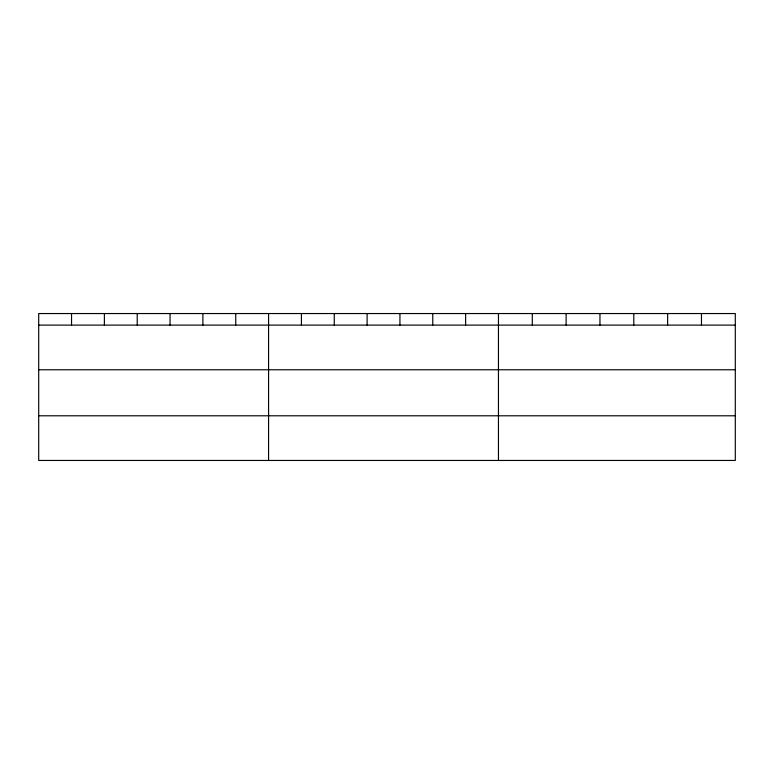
<?xml version="1.0" encoding="UTF-8"?>
<svg xmlns="http://www.w3.org/2000/svg" width="774" height="774" viewBox="0 0 774 774"><rect width="100%" height="100%" fill="white"/><g stroke="black" fill="none" stroke-linecap="round" stroke-linejoin="round"><path stroke-width="1.16" d="M735.3 369.769L735.3 313.547L38.7 313.547L38.7 460.453L735.3 460.453L735.3 369.769L38.7 369.769M38.7 325.109L735.3 325.109M38.7 415.793L735.3 415.793M701.467 313.547L701.467 325.109M667.633 313.547L667.633 325.109M633.8 313.547L633.8 325.109M599.956 313.547L599.956 325.109M566.123 313.547L566.123 325.109M532.289 313.547L532.289 325.109M498.456 313.547L498.456 460.453M465.619 313.547L465.619 325.109M432.772 313.547L432.772 325.109M399.935 313.547L399.935 325.109M367.099 313.547L367.099 325.109M334.262 313.547L334.262 325.109M301.415 313.547L301.415 325.109M268.578 313.547L268.578 460.453M235.741 313.547L235.741 325.109M202.894 313.547L202.894 325.109M170.057 313.547L170.057 325.109M137.221 313.547L137.221 325.109M104.384 313.547L104.384 325.109M71.537 313.547L71.537 325.109"/></g></svg>
